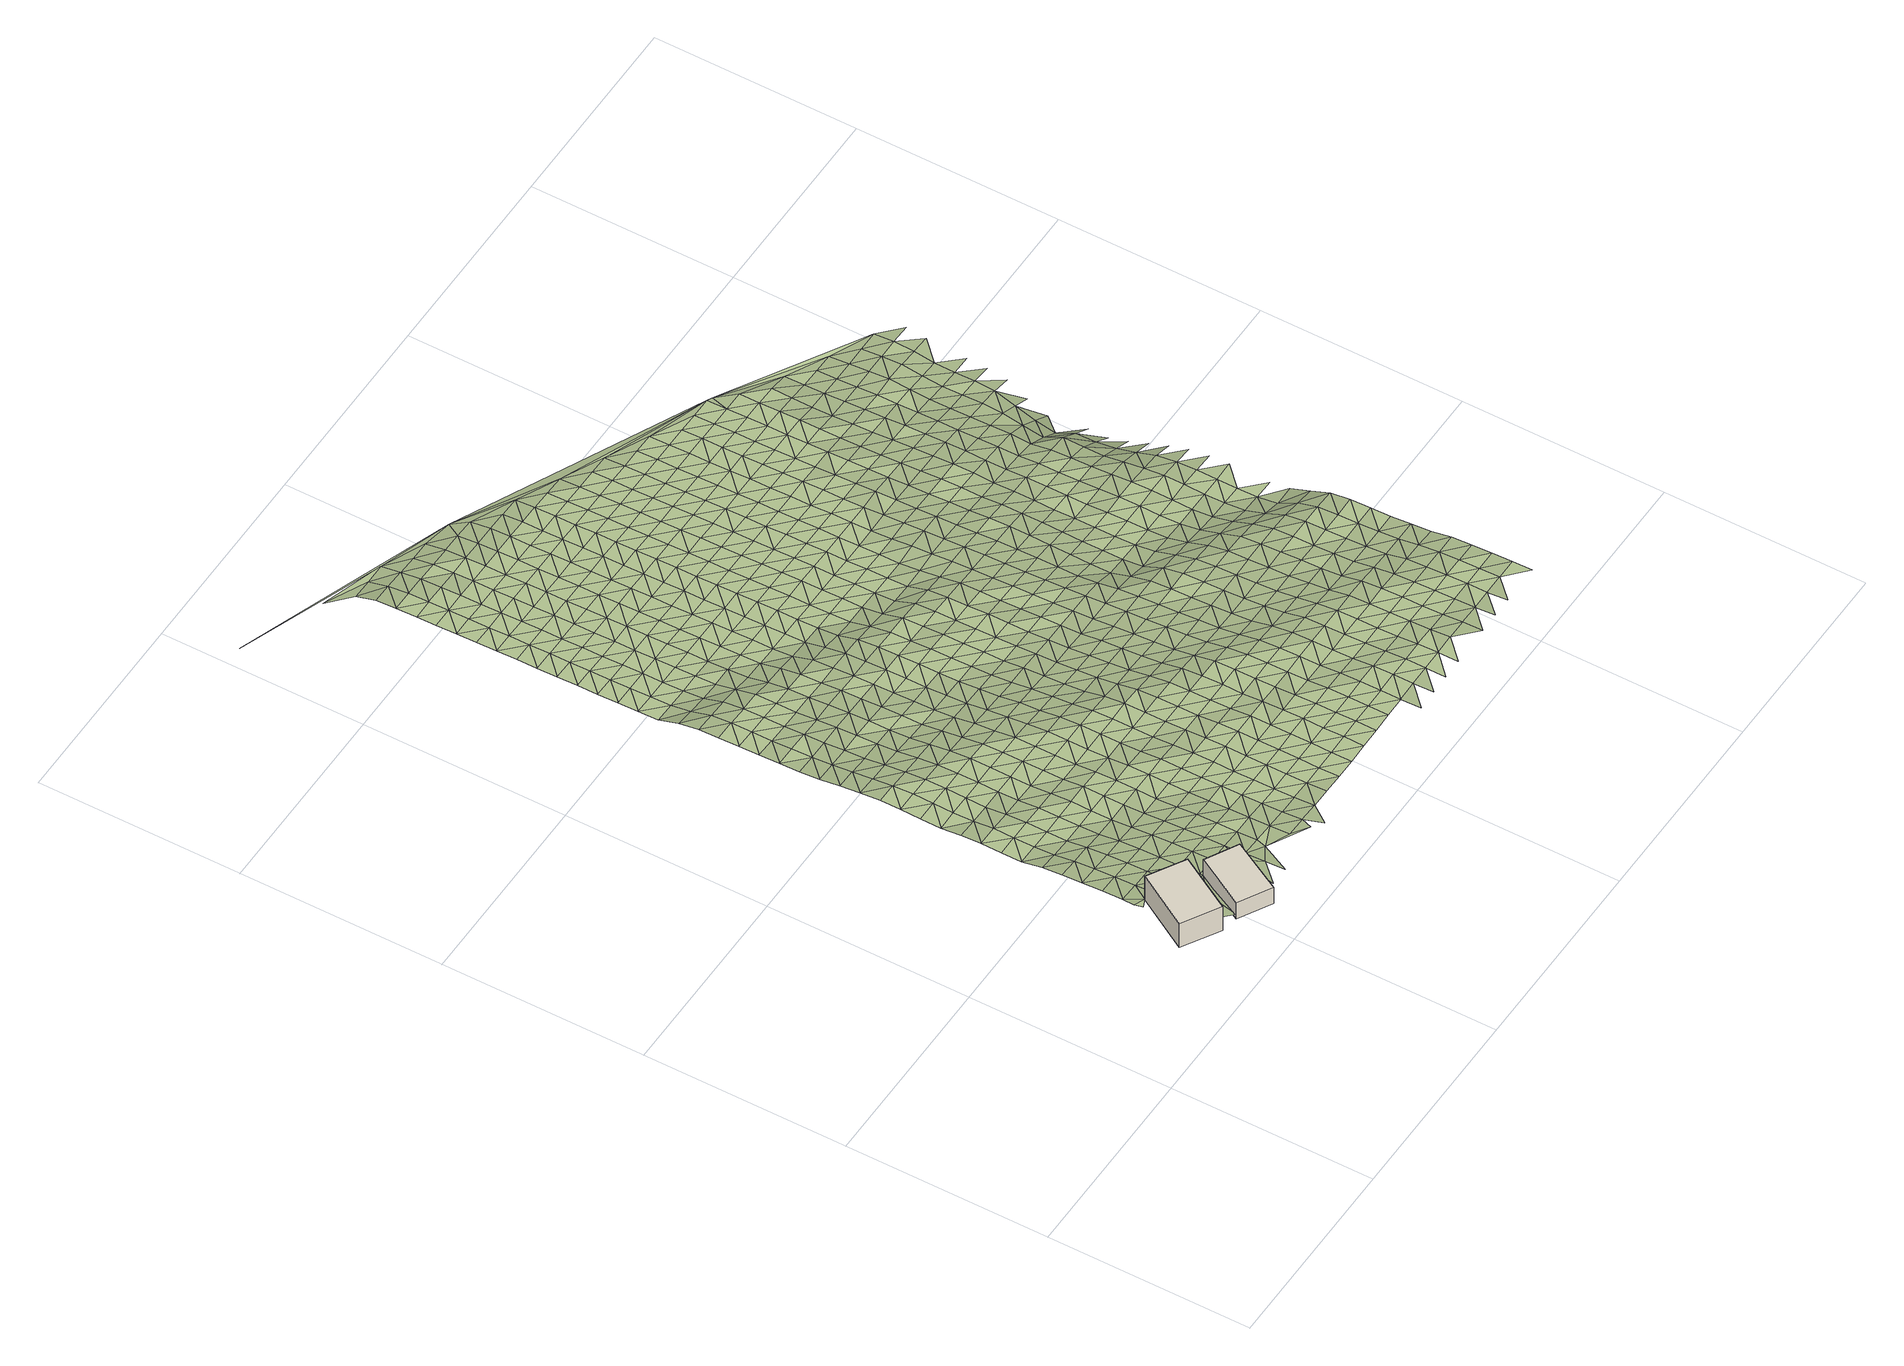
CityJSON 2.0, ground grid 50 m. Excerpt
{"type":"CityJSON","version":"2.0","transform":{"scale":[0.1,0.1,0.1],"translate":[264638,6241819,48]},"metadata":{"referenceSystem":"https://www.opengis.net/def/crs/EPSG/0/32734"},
"CityObjects":{
"building1":{"type":"Building","attributes":{"address":"38 Selbourne Road University Estate Cape Town","building":"house","building:levels":"2","footprint":{"type":"Polygon"},"plus_code":"CJX8X6X3+XGW","ground_height":69.3,"building_height":6.9,"roof_height":76.2},"geometry":[{"type":"Solid","lod":"1","boundaries":[[[[0,1,2,3]],[[1,4,5,2]],[[4,6,7,5]],[[6,0,3,7]],[[3,2,5,7]],[[6,4,1,0]]]]}]},
"building2":{"type":"Building","attributes":{"address":"40 Selbourne Road University Estate Cape Town","building":"house","building:levels":"1","footprint":{"type":"Polygon"},"plus_code":"CJXXX6X4+XXV","ground_height":68.8,"building_height":4.1,"roof_height":72.9},"geometry":[{"type":"Solid","lod":"1","boundaries":[[[[8,9,10,11]],[[9,12,13,10]],[[12,14,15,13]],[[14,8,11,15]],[[11,10,13,15]],[[14,12,9,8]]]]}]},
"terrain1":{"type":"TINRelief","geometry":[{"type":"CompositeSurface","lod":"1","boundaries":[[[0,16,17]],[[18,16,0]],[[19,20,21]],[[20,22,23]],[[0,24,18]],[[25,18,26]],[[24,0,27]],[[25,26,28]],[[18,24,26]],[[27,0,21]],[[20,23,21]],[[29,28,30]],[[27,31,24]],[[28,26,32]],[[23,22,33]],[[30,34,29]],[[21,31,27]],[[30,28,32]],[[24,35,26]],[[31,35,24]],[[36,34,37]],[[23,33,21]],[[38,32,26]],[[37,34,30]],[[38,26,35]],[[31,21,39]],[[40,36,41]],[[37,42,36]],[[33,43,21]],[[30,32,44]],[[31,39,35]],[[45,32,38]],[[40,41,46]],[[21,43,39]],[[36,42,41]],[[44,37,30]],[[44,32,45]],[[38,35,47]],[[39,47,35]],[[48,42,37]],[[46,49,50]],[[46,41,51]],[[43,33,52]],[[38,53,45]],[[37,44,48]],[[54,50,49]],[[46,51,49]],[[47,53,38]],[[42,55,41]],[[39,43,56]],[[45,57,44]],[[42,48,55]],[[47,39,56]],[[14,52,33]],[[57,45,53]],[[43,52,56]],[[58,51,41]],[[59,54,60]],[[49,61,54]],[[14,62,63]],[[44,64,48]],[[58,41,55]],[[60,65,59]],[[54,61,60]],[[57,64,44]],[[53,47,66]],[[56,67,47]],[[49,51,68]],[[48,69,55]],[[70,51,58]],[[53,66,57]],[[69,48,64]],[[47,67,66]],[[71,52,14]],[[72,73,65]],[[52,71,56]],[[74,14,63]],[[51,70,68]],[[75,65,60]],[[76,61,49]],[[58,55,77]],[[72,78,73]],[[63,79,80]],[[74,71,14]],[[65,75,72]],[[77,55,69]],[[57,81,64]],[[82,67,56]],[[49,68,76]],[[57,66,83]],[[84,60,61]],[[58,85,70]],[[80,74,63]],[[56,71,82]],[[69,64,81]],[[85,58,77]],[[57,83,81]],[[86,87,78]],[[60,84,75]],[[67,88,66]],[[89,78,72]],[[61,76,84]],[[67,82,88]],[[68,70,90]],[[77,69,91]],[[71,74,92]],[[78,89,86]],[[93,70,85]],[[80,94,74]],[[95,96,87]],[[97,72,75]],[[98,83,66]],[[81,91,69]],[[68,90,76]],[[71,92,82]],[[84,97,75]],[[70,93,90]],[[98,66,88]],[[92,74,94]],[[99,85,77]],[[87,86,95]],[[100,96,101]],[[89,72,102]],[[77,91,99]],[[76,103,84]],[[81,83,104]],[[82,105,88]],[[97,102,72]],[[106,83,98]],[[107,100,101]],[[93,85,108]],[[95,101,96]],[[103,76,90]],[[92,105,82]],[[89,109,86]],[[94,80,110]],[[83,106,104]],[[108,85,99]],[[84,111,97]],[[112,91,81]],[[98,88,113]],[[102,109,89]],[[111,84,103]],[[105,113,88]],[[110,80,114]],[[115,116,107]],[[95,86,117]],[[90,93,118]],[[92,94,119]],[[101,120,107]],[[81,104,112]],[[108,121,93]],[[122,114,80]],[[123,102,97]],[[99,91,124]],[[98,125,106]],[[109,117,86]],[[90,118,103]],[[105,92,119]],[[107,120,115]],[[123,97,111]],[[93,121,118]],[[113,125,98]],[[119,94,110]],[[126,127,116]],[[124,108,99]],[[124,91,112]],[[128,101,95]],[[102,129,109]],[[117,130,95]],[[104,106,131]],[[113,105,132]],[[116,115,126]],[[129,102,123]],[[125,133,106]],[[134,127,135]],[[136,121,108]],[[111,103,137]],[[138,110,114]],[[128,95,130]],[[103,118,139]],[[119,132,105]],[[140,120,101]],[[104,131,112]],[[138,114,122]],[[108,124,136]],[[106,133,131]],[[135,141,134]],[[117,109,142]],[[111,137,123]],[[143,125,113]],[[135,127,126]],[[109,129,144]],[[103,139,137]],[[120,140,115]],[[101,128,140]],[[113,132,143]],[[117,142,130]],[[145,118,121]],[[112,146,124]],[[147,119,110]],[[109,144,142]],[[121,136,148]],[[149,110,138]],[[150,151,141]],[[133,125,152]],[[146,112,131]],[[126,115,153]],[[129,123,154]],[[145,139,118]],[[141,135,150]],[[121,148,145]],[[123,137,155]],[[152,125,143]],[[147,110,149]],[[124,156,136]],[[157,132,119]],[[140,153,115]],[[151,158,159]],[[128,130,160]],[[154,144,129]],[[130,142,161]],[[123,155,154]],[[156,124,146]],[[126,162,135]],[[139,163,137]],[[131,133,164]],[[138,165,166]],[[151,150,158]],[[152,167,133]],[[119,147,157]],[[128,160,140]],[[136,168,148]],[[143,132,169]],[[149,138,166]],[[153,162,126]],[[160,130,161]],[[163,139,145]],[[170,171,159]],[[131,164,146]],[[136,156,168]],[[133,167,164]],[[150,135,172]],[[173,142,144]],[[174,155,137]],[[169,152,143]],[[170,159,158]],[[175,144,154]],[[169,132,157]],[[140,176,153]],[[177,145,148]],[[149,178,147]],[[162,172,135]],[[174,137,163]],[[173,161,142]],[[176,140,160]],[[144,175,173]],[[177,148,168]],[[166,178,149]],[[171,179,180]],[[158,150,181]],[[182,167,152]],[[156,146,183]],[[184,171,170]],[[146,164,185]],[[186,162,153]],[[187,154,155]],[[188,163,145]],[[157,147,189]],[[172,181,150]],[[190,155,174]],[[152,169,182]],[[168,156,183]],[[171,184,179]],[[186,153,176]],[[177,188,145]],[[146,185,183]],[[178,189,147]],[[191,192,180]],[[193,170,158]],[[160,161,194]],[[154,187,175]],[[167,195,164]],[[196,161,173]],[[155,190,187]],[[172,162,197]],[[198,174,163]],[[169,157,199]],[[181,193,158]],[[167,182,195]],[[176,160,194]],[[191,180,179]],[[197,162,186]],[[194,161,196]],[[188,198,163]],[[189,199,157]],[[184,170,200]],[[201,202,192]],[[203,173,175]],[[204,185,164]],[[177,168,205]],[[178,166,206]],[[183,207,168]],[[190,174,208]],[[182,169,209]],[[193,200,170]],[[187,203,175]],[[204,164,195]],[[181,172,210]],[[205,188,177]],[[178,206,189]],[[192,191,201]],[[197,211,172]],[[198,208,174]],[[205,168,207]],[[199,209,169]],[[166,212,206]],[[213,214,202]],[[186,176,215]],[[196,173,216]],[[194,217,176]],[[218,179,184]],[[181,210,193]],[[219,183,185]],[[195,182,220]],[[200,221,184]],[[172,211,210]],[[173,203,216]],[[222,185,204]],[[215,197,186]],[[187,190,223]],[[198,188,224]],[[213,202,201]],[[215,176,217]],[[208,225,190]],[[209,220,182]],[[179,218,191]],[[226,227,214]],[[199,189,228]],[[184,221,218]],[[185,222,219]],[[224,188,205]],[[189,206,229]],[[230,200,193]],[[231,194,196]],[[187,223,203]],[[232,207,183]],[[233,204,195]],[[216,234,196]],[[190,225,223]],[[235,211,197]],[[199,228,209]],[[214,213,226]],[[230,193,210]],[[220,233,195]],[[189,229,228]],[[191,236,201]],[[237,238,227]],[[208,198,239]],[[212,240,206]],[[197,215,235]],[[231,196,234]],[[183,219,232]],[[224,241,198]],[[221,200,242]],[[243,217,194]],[[203,244,216]],[[205,207,245]],[[222,204,246]],[[236,191,218]],[[238,237,247]],[[211,248,210]],[[208,239,225]],[[227,226,237]],[[242,200,230]],[[244,203,223]],[[198,241,239]],[[233,246,204]],[[201,249,213]],[[215,217,243]],[[245,224,205]],[[250,220,209]],[[229,206,251]],[[248,211,235]],[[194,231,243]],[[245,207,232]],[[209,228,252]],[[253,234,216]],[[219,222,254]],[[249,201,236]],[[251,206,240]],[[221,255,218]],[[220,250,233]],[[242,256,221]],[[253,216,244]],[[246,254,222]],[[209,252,250]],[[213,257,226]],[[258,259,247]],[[230,210,260]],[[235,215,261]],[[223,225,262]],[[263,241,224]],[[229,264,228]],[[237,265,247]],[[248,266,210]],[[225,239,267]],[[232,219,268]],[[257,213,249]],[[221,256,255]],[[215,243,261]],[[224,245,263]],[[229,251,264]],[[259,258,269]],[[236,218,270]],[[260,242,230]],[[231,234,271]],[[244,223,262]],[[247,265,258]],[[260,210,266]],[[234,253,272]],[[225,267,262]],[[254,268,219]],[[226,273,237]],[[241,274,239]],[[246,233,275]],[[276,252,228]],[[233,250,277]],[[249,236,270]],[[278,248,235]],[[231,271,243]],[[232,279,245]],[[240,280,251]],[[273,226,257]],[[218,255,270]],[[261,281,235]],[[271,234,272]],[[241,263,274]],[[276,228,264]],[[282,256,242]],[[254,246,275]],[[268,279,232]],[[233,277,275]],[[265,237,283]],[[284,269,285]],[[253,244,286]],[[287,267,239]],[[269,258,288]],[[242,260,282]],[[278,235,281]],[[262,289,244]],[[257,249,290]],[[291,266,248]],[[243,292,261]],[[263,245,293]],[[250,252,294]],[[251,295,264]],[[237,273,283]],[[287,239,274]],[[296,252,276]],[[284,285,297]],[[298,255,256]],[[272,253,286]],[[268,254,299]],[[269,288,285]],[[270,290,249]],[[292,243,271]],[[286,244,289]],[[279,293,245]],[[280,295,251]],[[260,266,291]],[[294,277,250]],[[298,256,282]],[[248,278,291]],[[275,299,254]],[[252,296,294]],[[258,265,300]],[[301,273,257]],[[302,281,261]],[[303,262,267]],[[274,263,304]],[[305,276,264]],[[265,283,306]],[[307,267,287]],[[297,308,309]],[[257,290,301]],[[302,261,292]],[[293,304,263]],[[295,305,264]],[[300,288,258]],[[310,270,255]],[[282,260,311]],[[271,272,312]],[[268,313,279]],[[308,297,285]],[[265,306,300]],[[255,298,314]],[[286,315,272]],[[267,307,303]],[[299,316,268]],[[317,289,262]],[[318,287,274]],[[319,275,277]],[[296,276,320]],[[260,291,311]],[[277,294,321]],[[283,273,322]],[[278,281,323]],[[292,271,312]],[[293,279,313]],[[324,295,280]],[[273,301,325]],[[255,314,310]],[[281,302,326]],[[312,272,315]],[[304,318,274]],[[268,316,313]],[[305,320,276]],[[327,309,328]],[[288,329,285]],[[330,290,270]],[[275,319,299]],[[308,331,309]],[[262,303,317]],[[277,321,319]],[[306,283,322]],[[298,282,332]],[[278,323,291]],[[333,286,289]],[[307,287,334]],[[288,300,329]],[[273,325,322]],[[311,335,282]],[[323,281,326]],[[336,337,338]],[[328,336,327]],[[304,293,339]],[[294,296,340]],[[305,295,341]],[[328,309,331]],[[270,310,330]],[[318,334,287]],[[320,342,296]],[[332,314,298]],[[301,290,343]],[[302,292,344]],[[345,316,299]],[[332,282,335]],[[333,289,317]],[[312,346,292]],[[313,339,293]],[[341,295,324]],[[347,308,285]],[[291,348,311]],[[349,315,286]],[[303,307,350]],[[321,294,340]],[[329,351,285]],[[299,319,345]],[[296,342,340]],[[352,300,306]],[[325,301,343]],[[326,302,344]],[[353,318,304]],[[322,354,306]],[[330,343,290]],[[348,291,323]],[[344,292,346]],[[334,350,307]],[[314,355,310]],[[320,305,356]],[[337,336,328]],[[347,285,351]],[[286,333,349]],[[304,339,353]],[[341,357,305]],[[358,331,308]],[[359,335,311]],[[360,312,315]],[[317,303,361]],[[313,316,362]],[[321,363,319]],[[306,354,352]],[[314,332,355]],[[345,364,316]],[[365,329,300]],[[334,318,366]],[[320,356,342]],[[338,337,367]],[[359,311,348]],[[350,361,303]],[[363,321,340]],[[305,357,356]],[[330,310,368]],[[369,322,325]],[[323,326,370]],[[371,341,324]],[[308,347,358]],[[343,372,325]],[[360,315,349]],[[344,373,326]],[[366,318,353]],[[316,364,362]],[[374,328,331]],[[375,346,312]],[[333,317,376]],[[377,339,313]],[[378,345,319]],[[367,379,380]],[[300,352,365]],[[310,355,368]],[[381,351,329]],[[332,335,382]],[[348,323,370]],[[325,372,369]],[[335,359,383]],[[370,326,373]],[[361,376,317]],[[378,319,363]],[[328,374,337]],[[384,354,322]],[[334,385,350]],[[340,342,386]],[[387,357,341]],[[374,331,358]],[[312,360,375]],[[366,388,334]],[[313,362,377]],[[342,356,389]],[[390,343,330]],[[355,332,382]],[[391,344,346]],[[349,333,392]],[[353,339,393]],[[345,394,364]],[[329,365,381]],[[368,395,330]],[[382,335,383]],[[341,371,387]],[[347,351,396]],[[361,350,385]],[[363,340,386]],[[322,369,384]],[[376,392,333]],[[334,388,385]],[[345,378,394]],[[342,389,386]],[[352,354,397]],[[359,348,398]],[[393,366,353]],[[357,399,356]],[[390,330,395]],[[391,346,375]],[[370,400,348]],[[393,339,377]],[[347,396,358]],[[401,372,343]],[[355,402,368]],[[403,373,344]],[[360,349,404]],[[405,362,364]],[[374,367,337]],[[381,396,351]],[[357,387,399]],[[365,352,397]],[[383,359,398]],[[376,361,406]],[[378,363,407]],[[354,384,397]],[[402,355,382]],[[398,348,400]],[[392,404,349]],[[405,364,394]],[[372,401,369]],[[408,388,366]],[[409,389,356]],[[343,390,401]],[[344,391,403]],[[385,406,361]],[[386,407,363]],[[358,410,374]],[[411,395,368]],[[412,370,373]],[[375,360,413]],[[362,414,377]],[[387,371,415]],[[366,393,408]],[[409,356,399]],[[381,365,416]],[[392,376,417]],[[378,418,394]],[[410,358,396]],[[411,368,402]],[[404,413,360]],[[414,362,405]],[[384,369,419]],[[382,383,420]],[[365,397,416]],[[398,421,383]],[[412,373,403]],[[376,406,417]],[[378,407,418]],[[422,367,374]],[[423,400,370]],[[391,375,424]],[[385,388,425]],[[377,426,393]],[[427,386,389]],[[399,387,428]],[[369,401,419]],[[388,408,429]],[[430,389,409]],[[390,395,431]],[[402,382,420]],[[404,392,432]],[[422,374,410]],[[395,411,433]],[[420,383,421]],[[413,424,375]],[[426,377,414]],[[415,428,387]],[[434,396,381]],[[385,425,406]],[[405,394,435]],[[416,436,381]],[[370,412,423]],[[417,432,392]],[[388,429,425]],[[418,437,394]],[[389,430,427]],[[397,384,438]],[[390,431,401]],[[439,398,400]],[[403,391,440]],[[393,441,408]],[[442,407,386]],[[443,409,399]],[[419,444,384]],[[431,395,433]],[[396,434,410]],[[413,404,445]],[[414,405,435]],[[434,381,436]],[[424,440,391]],[[435,394,437]],[[441,393,426]],[[428,443,399]],[[438,416,397]],[[411,402,446]],[[447,417,406]],[[384,444,438]],[[420,448,402]],[[439,400,423]],[[432,445,404]],[[386,427,442]],[[401,449,419]],[[450,421,398]],[[412,403,451]],[[408,452,429]],[[453,418,407]],[[430,409,454]],[[406,425,447]],[[367,422,455]],[[422,410,456]],[[433,411,446]],[[426,414,457]],[[428,415,458]],[[449,401,431]],[[446,402,448]],[[440,451,403]],[[408,441,452]],[[443,454,409]],[[424,413,459]],[[460,432,417]],[[456,410,434]],[[398,439,450]],[[445,461,413]],[[435,457,414]],[[453,407,442]],[[436,416,462]],[[463,444,419]],[[464,420,421]],[[423,412,465]],[[466,437,418]],[[416,438,467]],[[447,460,417]],[[424,459,440]],[[429,468,425]],[[427,430,469]],[[443,428,470]],[[463,419,449]],[[451,465,412]],[[413,461,459]],[[429,452,471]],[[454,472,430]],[[431,433,473]],[[445,432,474]],[[441,426,475]],[[422,456,455]],[[416,467,462]],[[464,421,450]],[[446,476,433]],[[457,477,426]],[[418,453,466]],[[458,470,428]],[[434,436,478]],[[479,448,420]],[[439,423,480]],[[468,447,425]],[[481,435,437]],[[427,469,442]],[[460,474,432]],[[429,471,468]],[[430,472,469]],[[438,444,482]],[[449,431,473]],[[452,441,475]],[[483,454,443]],[[444,463,484]],[[473,433,476]],[[465,480,423]],[[426,477,475]],[[451,440,485]],[[486,461,445]],[[435,481,457]],[[478,436,462]],[[420,464,479]],[[440,459,487]],[[481,437,466]],[[443,470,483]],[[455,379,367]],[[456,434,488]],[[467,438,482]],[[489,446,448]],[[450,439,490]],[[460,447,491]],[[442,492,453]],[[493,458,494]],[[444,484,482]],[[474,486,445]],[[465,451,485]],[[495,471,452]],[[472,454,496]],[[480,490,439]],[[440,487,485]],[[491,447,468]],[[492,442,469]],[[488,455,456]],[[463,449,497]],[[461,498,459]],[[499,477,457]],[[488,434,478]],[[489,448,479]],[[473,500,449]],[[495,452,475]],[[496,454,483]],[[501,476,446]],[[464,450,502]],[[453,503,466]],[[504,470,458]],[[461,486,498]],[[457,481,499]],[[462,467,505]],[[484,463,497]],[[480,465,506]],[[474,460,507]],[[482,508,467]],[[497,449,500]],[[490,502,450]],[[491,509,460]],[[503,453,492]],[[510,487,459]],[[471,511,468]],[[477,512,475]],[[469,472,513]],[[446,489,501]],[[485,506,465]],[[514,471,495]],[[496,515,472]],[[458,493,504]],[[516,473,476]],[[479,464,517]],[[474,507,486]],[[466,518,481]],[[483,470,519]],[[467,508,505]],[[510,459,498]],[[460,509,507]],[[499,512,477]],[[520,478,462]],[[511,491,468]],[[492,469,513]],[[502,517,464]],[[471,514,511]],[[518,466,503]],[[472,515,513]],[[379,455,488]],[[521,482,484]],[[490,480,522]],[[523,495,475]],[[519,496,483]],[[516,476,501]],[[497,524,484]],[[506,525,480]],[[519,470,504]],[[526,500,473]],[[489,479,527]],[[528,485,487]],[[481,529,499]],[[520,462,505]],[[530,487,510]],[[512,523,475]],[[531,488,478]],[[482,521,508]],[[502,490,522]],[[498,486,532]],[[533,509,491]],[[503,492,534]],[[493,535,536]],[[484,524,521]],[[517,527,479]],[[480,525,522]],[[486,507,537]],[[481,518,529]],[[485,528,506]],[[514,495,538]],[[539,515,496]],[[473,516,526]],[[487,530,528]],[[491,511,533]],[[513,534,492]],[[540,497,500]],[[501,489,541]],[[510,498,532]],[[493,536,504]],[[531,478,520]],[[532,486,537]],[[523,538,495]],[[496,519,539]],[[542,505,508]],[[517,502,543]],[[509,544,507]],[[518,503,545]],[[512,499,546]],[[488,531,379]],[[527,541,489]],[[499,529,547]],[[548,525,506]],[[540,500,526]],[[521,542,508]],[[522,543,502]],[[509,533,544]],[[503,534,545]],[[549,524,497]],[[516,501,550]],[[510,551,530]],[[514,552,511]],[[512,546,523]],[[553,513,515]],[[504,554,519]],[[506,528,548]],[[538,555,514]],[[499,547,546]],[[515,539,556]],[[527,517,557]],[[558,537,507]],[[529,518,559]],[[541,550,501]],[[551,510,532]],[[554,504,536]],[[520,505,560]],[[511,552,533]],[[513,553,534]],[[497,540,549]],[[542,561,505]],[[517,543,557]],[[558,507,544]],[[514,555,552]],[[559,518,545]],[[515,556,553]],[[521,524,562]],[[526,516,563]],[[564,522,525]],[[530,565,528]],[[519,566,539]],[[548,567,525]],[[531,520,560]],[[541,527,568]],[[547,529,569]],[[538,523,570]],[[560,505,561]],[[550,563,516]],[[565,530,551]],[[523,546,571]],[[566,519,554]],[[522,564,543]],[[532,537,572]],[[533,573,544]],[[574,545,534]],[[536,575,576]],[[524,549,562]],[[557,568,527]],[[525,567,564]],[[577,537,558]],[[569,529,559]],[[578,542,521]],[[540,526,579]],[[580,548,528]],[[538,570,555]],[[556,539,581]],[[552,573,533]],[[523,571,570]],[[553,574,534]],[[550,541,582]],[[551,532,572]],[[547,583,546]],[[554,536,576]],[[531,584,379]],[[563,579,526]],[[572,537,577]],[[580,528,565]],[[581,539,566]],[[585,557,543]],[[558,544,586]],[[587,559,545]],[[578,521,562]],[[568,582,541]],[[583,547,569]],[[588,561,542]],[[549,540,589]],[[548,590,567]],[[543,564,585]],[[573,586,544]],[[574,587,545]],[[565,551,591]],[[571,546,592]],[[555,593,552]],[[553,556,594]],[[566,554,595]],[[579,589,540]],[[548,580,590]],[[555,570,596]],[[556,581,597]],[[531,560,584]],[[550,598,563]],[[599,568,557]],[[558,600,577]],[[569,559,601]],[[542,578,588]],[[582,602,550]],[[591,551,572]],[[592,546,583]],[[576,595,554]],[[584,560,561]],[[562,549,603]],[[573,552,593]],[[594,574,553]],[[585,599,557]],[[586,600,558]],[[555,596,593]],[[587,601,559]],[[556,597,594]],[[579,563,598]],[[564,567,604]],[[580,565,605]],[[571,606,570]],[[581,566,607]],[[589,603,549]],[[550,602,598]],[[567,590,608]],[[582,568,609]],[[577,610,572]],[[584,561,588]],[[605,565,591]],[[606,571,592]],[[566,595,607]],[[578,562,611]],[[604,585,564]],[[586,573,612]],[[613,583,569]],[[587,574,614]],[[615,576,616]],[[599,609,568]],[[567,608,604]],[[600,610,577]],[[601,617,569]],[[589,579,618]],[[580,619,590]],[[620,596,570]],[[597,581,621]],[[603,611,562]],[[593,612,573]],[[614,574,594]],[[622,602,582]],[[591,572,623]],[[583,613,592]],[[618,579,598]],[[580,605,619]],[[620,570,606]],[[613,569,617]],[[607,621,581]],[[588,578,624]],[[599,585,625]],[[600,586,626]],[[627,595,576]],[[609,622,582]],[[610,623,572]],[[584,628,379]],[[603,589,629]],[[630,608,590]],[[601,587,631]],[[611,624,578]],[[625,585,604]],[[586,612,626]],[[614,632,587]],[[602,633,598]],[[591,634,605]],[[593,596,635]],[[606,592,636]],[[594,597,637]],[[629,589,618]],[[630,590,619]],[[638,596,620]],[[621,639,597]],[[576,615,627]],[[584,588,640]],[[610,600,641]],[[601,631,617]],[[642,607,595]],[[602,622,633]],[[623,634,591]],[[613,636,592]],[[587,632,631]],[[611,603,643]],[[609,599,644]],[[593,635,612]],[[637,614,594]],[[624,640,588]],[[625,645,599]],[[626,641,600]],[[596,638,635]],[[597,639,637]],[[618,598,646]],[[604,608,647]],[[605,648,619]],[[649,620,606]],[[607,642,621]],[[603,629,643]],[[650,608,630]],[[642,595,627]],[[609,644,622]],[[623,610,651]],[[633,646,598]],[[599,645,644]],[[634,648,605]],[[636,649,606]],[[624,611,652]],[[647,625,604]],[[653,626,612]],[[654,632,614]],[[613,617,655]],[[608,650,647]],[[641,651,610]],[[617,631,656]],[[618,657,629]],[[630,619,658]],[[638,620,659]],[[660,639,621]],[[643,652,611]],[[612,635,653]],[[614,637,654]],[[655,636,613]],[[615,661,627]],[[646,657,618]],[[648,658,619]],[[649,659,620]],[[655,617,656]],[[660,621,642]],[[640,628,584]],[[640,624,662]],[[663,645,625]],[[633,622,664]],[[665,641,626]],[[634,623,666]],[[632,667,631]],[[622,644,668]],[[651,669,623]],[[661,615,670]],[[629,671,643]],[[630,672,650]],[[639,673,637]],[[652,662,624]],[[625,647,663]],[[653,665,626]],[[632,654,667]],[[646,633,664]],[[634,666,648]],[[638,674,635]],[[649,636,675]],[[627,676,642]],[[657,671,629]],[[664,622,668]],[[658,672,630]],[[623,669,666]],[[659,677,638]],[[660,673,639]],[[645,678,644]],[[651,641,679]],[[680,656,631]],[[675,636,655]],[[627,661,676]],[[652,643,681]],[[674,653,635]],[[654,637,682]],[[662,628,640]],[[645,663,678]],[[665,679,641]],[[638,677,674]],[[680,631,667]],[[657,646,683]],[[647,650,684]],[[685,660,642]],[[671,681,643]],[[672,686,650]],[[673,682,637]],[[687,668,644]],[[688,669,651]],[[658,648,689]],[[659,649,690]],[[683,646,664]],[[648,666,691]],[[675,692,649]],[[685,642,676]],[[652,693,662]],[[647,684,663]],[[665,653,694]],[[655,656,695]],[[667,654,696]],[[670,697,661]],[[687,644,678]],[[650,686,684]],[[679,688,651]],[[698,656,680]],[[671,657,699]],[[672,658,689]],[[659,690,677]],[[660,700,673]],[[681,693,652]],[[648,691,689]],[[694,653,674]],[[649,692,690]],[[682,696,654]],[[664,668,701]],[[669,702,666]],[[695,675,655]],[[676,661,697]],[[699,657,683]],[[695,656,698]],[[660,685,700]],[[628,662,703]],[[663,704,678]],[[705,680,667]],[[701,668,687]],[[669,688,702]],[[681,671,706]],[[686,672,707]],[[679,665,708]],[[693,703,662]],[[704,663,684]],[[694,709,665]],[[696,705,667]],[[710,683,664]],[[711,691,666]],[[712,692,675]],[[677,713,674]],[[682,673,714]],[[685,676,715]],[[671,699,706]],[[689,707,672]],[[677,690,716]],[[673,700,717]],[[687,678,718]],[[679,708,688]],[[698,680,719]],[[701,710,664]],[[711,666,702]],[[665,709,708]],[[675,695,712]],[[697,715,676]],[[693,681,720]],[[713,694,674]],[[682,714,696]],[[718,678,704]],[[677,716,713]],[[705,719,680]],[[673,717,714]],[[699,683,721]],[[684,686,722]],[[692,723,690]],[[685,724,700]],[[706,720,681]],[[707,725,686]],[[687,726,701]],[[727,689,691]],[[695,698,728]],[[710,721,683]],[[729,691,711]],[[692,712,723]],[[685,715,724]],[[628,730,379]],[[703,731,628]],[[703,693,732]],[[704,684,722]],[[702,688,733]],[[734,709,694]],[[697,735,736]],[[726,687,718]],[[686,725,722]],[[688,708,737]],[[719,728,698]],[[706,699,738]],[[689,727,707]],[[739,716,690]],[[705,696,740]],[[741,717,700]],[[720,732,693]],[[691,729,727]],[[694,713,734]],[[696,714,742]],[[701,743,710]],[[711,702,733]],[[712,695,744]],[[721,738,699]],[[733,688,737]],[[739,690,723]],[[741,700,724]],[[718,704,745]],[[709,746,708]],[[719,705,740]],[[747,715,697]],[[701,726,743]],[[728,744,695]],[[696,742,740]],[[748,720,706]],[[749,725,707]],[[732,731,703]],[[722,745,704]],[[709,734,746]],[[711,750,729]],[[751,713,716]],[[723,712,752]],[[717,753,714]],[[724,715,747]],[[738,748,706]],[[707,727,749]],[[754,716,739]],[[755,717,741]],[[697,736,747]],[[710,756,721]],[[757,737,708]],[[728,719,758]],[[710,743,759]],[[750,711,733]],[[744,752,712]],[[732,720,760]],[[726,718,761]],[[713,751,734]],[[753,742,714]],[[745,762,718]],[[757,708,746]],[[716,754,751]],[[740,758,719]],[[717,755,753]],[[738,721,756]],[[763,722,725]],[[729,764,727]],[[765,739,723]],[[766,741,724]],[[748,760,720]],[[710,759,756]],[[749,767,725]],[[743,726,761]],[[718,762,761]],[[764,729,750]],[[752,765,723]],[[766,724,747]],[[768,731,732]],[[722,763,745]],[[733,737,769]],[[734,770,746]],[[744,728,771]],[[736,772,773]],[[725,767,763]],[[774,737,757]],[[758,775,728]],[[748,738,776]],[[777,749,727]],[[754,739,778]],[[779,740,742]],[[755,741,780]],[[760,768,732]],[[770,734,751]],[[742,753,781]],[[782,759,743]],[[750,733,769]],[[744,771,752]],[[736,773,747]],[[756,776,738]],[[777,727,764]],[[769,737,774]],[[765,778,739]],[[728,775,771]],[[766,780,741]],[[783,762,745]],[[757,746,784]],[[740,779,758]],[[782,743,761]],[[742,781,779]],[[785,760,748]],[[749,786,767]],[[754,787,751]],[[745,763,783]],[[784,746,770]],[[764,750,788]],[[755,789,753]],[[747,790,766]],[[748,776,785]],[[749,777,786]],[[754,778,787]],[[780,791,755]],[[762,792,761]],[[756,759,793]],[[757,794,774]],[[795,775,758]],[[765,752,796]],[[797,759,782]],[[788,750,769]],[[752,771,798]],[[790,747,773]],[[768,799,731]],[[768,760,800]],[[770,751,801]],[[781,753,789]],[[783,792,762]],[[794,757,784]],[[758,779,795]],[[755,791,789]],[[628,731,730]],[[763,767,802]],[[777,764,803]],[[765,796,778]],[[800,760,785]],[[759,797,793]],[[767,786,804]],[[801,751,787]],[[752,798,796]],[[805,782,761]],[[806,776,756]],[[774,807,769]],[[775,808,771]],[[780,766,809]],[[803,764,788]],[[766,790,810]],[[802,783,763]],[[811,784,770]],[[781,812,779]],[[792,805,761]],[[767,804,802]],[[807,774,794]],[[775,795,808]],[[813,379,730]],[[777,814,786]],[[780,809,791]],[[800,799,768]],[[756,793,806]],[[770,801,811]],[[812,781,789]],[[766,810,809]],[[797,782,815]],[[785,776,816]],[[788,769,817]],[[798,771,818]],[[787,778,819]],[[790,773,820]],[[777,803,814]],[[778,796,821]],[[792,783,822]],[[794,784,823]],[[795,779,824]],[[805,815,782]],[[817,769,807]],[[818,771,808]],[[820,773,825]],[[816,800,785]],[[826,804,786]],[[819,801,787]],[[816,776,806]],[[822,783,802]],[[823,784,811]],[[819,778,821]],[[824,779,812]],[[827,793,797]],[[788,828,803]],[[798,829,796]],[[789,791,830]],[[810,790,831]],[[826,786,814]],[[791,809,832]],[[797,815,827]],[[828,788,817]],[[829,798,818]],[[831,790,820]],[[833,799,800]],[[805,792,834]],[[807,794,835]],[[836,808,795]],[[789,830,812]],[[822,837,792]],[[823,838,794]],[[795,824,839]],[[791,832,830]],[[793,840,806]],[[802,804,841]],[[803,842,814]],[[811,801,843]],[[844,821,796]],[[810,845,809]],[[800,816,833]],[[846,804,826]],[[801,819,847]],[[799,730,731]],[[805,834,815]],[[807,835,817]],[[808,836,818]],[[827,840,793]],[[792,837,834]],[[842,803,828]],[[794,838,835]],[[844,796,829]],[[836,795,839]],[[810,831,845]],[[841,822,802]],[[843,823,811]],[[804,846,841]],[[843,801,847]],[[806,848,816]],[[826,814,849]],[[824,812,850]],[[851,832,809]],[[812,830,852]],[[819,821,853]],[[829,818,854]],[[840,848,806]],[[849,814,842]],[[855,821,844]],[[851,809,845]],[[827,815,856]],[[857,837,822]],[[828,817,858]],[[859,838,823]],[[839,824,850]],[[815,834,860]],[[817,835,861]],[[836,854,818]],[[812,852,850]],[[799,833,862]],[[816,863,833]],[[826,864,846]],[[847,819,853]],[[822,841,857]],[[823,843,859]],[[853,821,855]],[[840,827,856]],[[828,858,842]],[[865,844,829]],[[832,866,830]],[[848,863,816]],[[856,815,860]],[[826,849,864]],[[817,861,858]],[[867,832,851]],[[837,868,834]],[[838,869,835]],[[854,865,829]],[[846,870,841]],[[847,871,843]],[[866,852,830]],[[836,839,872]],[[837,857,868]],[[869,838,859]],[[850,873,839]],[[832,867,866]],[[848,840,874]],[[855,844,875]],[[863,862,833]],[[870,846,864]],[[853,871,847]],[[876,860,834]],[[849,842,877]],[[861,835,878]],[[872,854,836]],[[856,874,840]],[[842,858,879]],[[865,875,844]],[[872,839,873]],[[841,880,857]],[[843,881,859]],[[862,730,799]],[[876,834,868]],[[878,835,869]],[[882,863,848]],[[849,877,864]],[[883,850,852]],[[880,841,870]],[[842,879,877]],[[871,881,843]],[[884,852,866]],[[861,885,858]],[[886,853,855]],[[865,854,887]],[[848,874,882]],[[875,888,855]],[[857,889,868]],[[890,856,860]],[[891,860,876]],[[861,878,885]],[[852,884,883]],[[887,854,872]],[[862,863,892]],[[893,869,859]],[[853,886,871]],[[894,873,850]],[[889,857,880]],[[881,895,859]],[[886,855,888]],[[870,864,896]],[[897,879,858]],[[892,863,882]],[[890,860,891]],[[864,877,898]],[[876,868,899]],[[900,874,856]],[[869,893,878]],[[875,865,901]],[[897,858,885]],[[893,859,895]],[[850,883,894]],[[887,902,865]],[[880,870,896]],[[872,873,903]],[[899,868,889]],[[864,898,896]],[[881,871,904]],[[875,901,888]],[[892,730,862]],[[856,890,900]],[[871,886,905]],[[865,902,901]],[[876,906,891]],[[882,874,907]],[[878,908,885]],[[879,909,877]],[[903,887,872]],[[910,879,897]],[[903,873,894]],[[889,880,911]],[[881,904,895]],[[876,899,906]],[[893,908,878]],[[871,905,904]],[[907,892,882]],[[909,898,877]],[[907,874,900]],[[896,911,880]],[[879,910,909]],[[891,912,890]],[[913,897,885]],[[914,902,887]],[[886,888,915]],[[888,901,916]],[[813,730,892]],[[912,891,906]],[[908,913,885]],[[887,903,914]],[[889,917,899]],[[893,895,918]],[[915,905,886]],[[911,919,889]],[[895,904,920]],[[915,888,916]],[[813,892,921]],[[890,922,900]],[[910,897,923]],[[924,896,898]],[[902,925,901]],[[892,907,921]],[[898,909,926]],[[906,899,917]],[[918,908,893]],[[922,890,912]],[[889,919,917]],[[913,923,897]],[[918,895,920]],[[902,914,925]],[[896,924,911]],[[898,926,924]],[[900,927,907]],[[928,904,905]],[[929,916,901]],[[930,905,915]],[[912,906,931]],[[910,932,909]],[[913,908,933]],[[900,922,927]],[[923,934,910]],[[935,919,911]],[[928,920,904]],[[917,931,906]],[[933,908,918]],[[905,930,928]],[[907,936,921]],[[926,909,932]],[[911,924,935]],[[910,934,932]],[[937,915,916]],[[927,936,907]],[[922,912,938]],[[923,913,939]],[[931,940,912]],[[933,941,913]],[[921,942,813]],[[917,919,943]],[[926,944,924]],[[918,920,945]],[[915,937,930]],[[935,946,919]],[[947,920,928]],[[927,922,938]],[[923,939,934]],[[912,940,938]],[[944,926,932]],[[913,941,939]],[[917,943,931]],[[945,933,918]],[[919,946,943]],[[945,920,947]],[[948,935,924]],[[949,928,930]],[[936,942,921]],[[950,936,927]],[[948,924,944]],[[951,940,931]],[[934,952,932]],[[953,941,933]],[[950,927,938]],[[934,939,954]],[[935,955,946]],[[947,928,956]],[[931,943,951]],[[933,945,953]],[[944,932,952]],[[935,948,955]],[[934,954,952]],[[940,957,938]],[[941,958,939]],[[942,936,950]],[[947,959,945]],[[951,957,940]],[[941,953,958]],[[943,946,960]],[[948,944,961]],[[946,955,962]],[[963,950,938]],[[964,954,939]],[[965,813,942]],[[952,961,944]],[[960,951,943]],[[953,945,966]],[[946,962,960]],[[957,963,938]],[[964,939,958]],[[948,967,955]],[[942,950,968]],[[948,961,967]],[[957,951,969]],[[952,954,970]],[[958,953,971]],[[963,968,950]],[[972,954,964]],[[962,955,973]],[[969,951,960]],[[973,955,967]],[[954,972,970]],[[974,963,957]],[[975,961,952]],[[976,964,958]],[[960,962,977]],[[957,969,974]],[[962,973,977]],[[952,970,975]],[[968,965,942]],[[968,963,978]],[[979,967,961]],[[972,964,980]],[[981,969,960]],[[978,963,974]],[[965,982,813]],[[967,979,973]],[[981,960,977]],[[979,961,975]],[[983,970,972]],[[978,965,968]],[[974,969,984]],[[973,985,977]],[[986,969,981]],[[970,983,975]],[[985,973,979]],[[984,978,974]],[[984,969,986]],[[987,981,977]],[[975,988,979]],[[985,987,977]],[[989,965,978]],[[986,981,990]],[[978,984,989]],[[979,991,985]],[[987,990,981]],[[984,986,992]],[[993,987,985]],[[990,992,986]],[[965,989,982]],[[989,984,994]],[[990,987,995]],[[992,994,984]],[[994,982,989]],[[996,992,990]],[[994,992,996]],[[982,994,997]]]}]}
},
"vertices":[
[277,234,208],[198,100,208],[198,100,282],[277,234,282],[288,48,208],[288,48,282],[366,182,208],[366,182,282],
[407,169,199],[338,44,199],[338,44,249],[407,169,249],[417,0,199],[417,0,249],[486,126,199],[486,126,249],
[253,245,208],[257,226,208],[257,276,204],[288,48,216],[307,76,212],[366,182,209],[338,44,213],[357,126,209],[307,276,201],[257,326,201],[307,326,198],[307,226,205],[257,376,198],[257,426,195],[307,426,191],[357,226,202],[307,376,196],[407,169,200],[257,476,189],[357,276,198],[257,526,178],[307,476,182],[357,326,196],[407,226,197],[257,576,178],[307,576,179],[307,526,178],[407,176,200],[357,426,187],[357,376,193],[257,626,179],[407,276,195],[357,476,179],[307,676,173],[257,676,176],[307,626,179],[457,176,198],[407,326,193],[257,726,170],[357,526,179],[457,226,195],[407,376,190],[357,576,180],[257,776,171],[307,776,172],[307,726,171],[457,26,209],[507,76,203],[407,426,182],[257,826,172],[457,326,190],[457,276,193],[357,676,171],[407,476,179],[357,626,177],[507,176,195],[307,876,171],[257,876,172],[507,126,199],[307,826,173],[357,726,172],[407,526,180],[257,926,167],[507,26,206],[550,102,195],[457,426,180],[507,226,193],[457,376,185],[357,776,173],[407,576,179],[307,976,157],[257,976,160],[507,276,191],[307,926,164],[407,676,172],[457,476,180],[557,176,192],[407,626,174],[557,126,195],[307,1026,150],[257,1026,152],[357,826,173],[507,326,187],[457,526,181],[257,1076,147],[307,1076,145],[357,876,167],[407,726,173],[507,426,180],[557,226,191],[507,376,182],[257,1126,145],[457,576,177],[357,926,161],[607,126,193],[407,776,173],[507,476,181],[557,276,189],[607,76,196],[307,1176,141],[257,1176,143],[357,976,153],[457,676,173],[607,176,190],[307,1126,144],[457,626,173],[647,49,196],[407,826,171],[507,526,181],[557,326,184],[307,1226,140],[257,1226,142],[357,1076,145],[407,876,164],[357,1026,149],[557,426,182],[607,226,188],[557,376,181],[257,1276,140],[307,1276,139],[507,576,175],[457,776,173],[657,76,194],[457,726,174],[357,1126,142],[257,1326,137],[407,976,151],[607,276,186],[407,926,157],[507,676,174],[557,476,182],[657,176,188],[507,626,174],[657,126,190],[307,1326,135],[257,1376,128],[607,326,183],[357,1176,139],[457,876,161],[457,826,168],[557,526,180],[657,226,186],[307,1376,118],[257,1426,110],[407,1076,146],[407,1026,149],[357,1226,138],[507,726,174],[607,426,183],[672,29,196],[707,76,192],[607,376,183],[557,576,175],[657,276,185],[307,1426,109],[257,1476,108],[357,1276,137],[457,976,149],[507,776,172],[457,926,152],[407,1126,141],[557,626,175],[707,126,188],[307,1526,105],[257,1526,106],[357,1326,131],[657,326,183],[607,526,177],[307,1476,107],[607,476,182],[407,1176,137],[507,876,156],[557,676,175],[707,176,187],[507,826,164],[307,1576,104],[257,1576,105],[357,1376,112],[457,1076,145],[657,376,184],[457,1026,148],[407,1226,136],[557,726,174],[707,226,186],[357,1426,108],[307,1626,103],[257,1626,104],[507,926,148],[657,426,184],[607,626,176],[757,126,187],[607,576,176],[557,776,167],[707,276,185],[407,1326,122],[407,1276,135],[757,76,190],[307,1676,102],[257,1676,102],[457,1176,136],[507,976,147],[457,1126,141],[357,1526,105],[657,526,177],[707,326,185],[357,1476,106],[657,476,180],[557,876,152],[607,676,175],[557,826,162],[307,1726,101],[257,1726,101],[757,226,187],[757,176,187],[407,1376,110],[507,1076,142],[657,576,177],[707,376,185],[507,1026,145],[457,1226,134],[357,1576,103],[307,1776,99],[257,1776,100],[607,776,164],[807,76,189],[607,726,170],[407,1426,108],[507,1126,140],[557,926,147],[657,626,177],[707,426,182],[257,1826,99],[457,1276,126],[357,1626,102],[757,326,187],[807,126,188],[757,276,186],[557,976,144],[707,476,178],[407,1526,104],[407,1476,106],[357,1676,102],[307,1876,96],[257,1876,97],[457,1376,110],[507,1176,136],[607,876,149],[657,676,173],[807,176,189],[307,1826,98],[457,1326,114],[607,826,157],[707,526,178],[257,1926,95],[407,1576,103],[557,1076,141],[557,1026,142],[357,1726,100],[657,726,166],[757,426,182],[807,226,188],[757,376,186],[507,1276,123],[707,576,178],[857,76,190],[507,1226,134],[457,1426,107],[357,1776,99],[257,1976,93],[307,1976,93],[607,976,142],[657,776,162],[307,1926,95],[607,926,145],[407,1626,102],[507,1326,111],[557,1126,139],[707,626,176],[807,326,188],[857,126,190],[807,276,188],[257,2025,92],[457,1476,106],[757,476,180],[357,1876,96],[407,1676,101],[557,1176,136],[657,876,147],[707,676,167],[857,176,190],[357,1826,97],[657,826,153],[307,2025,92],[257,2075,90],[457,1576,103],[507,1376,109],[607,1076,140],[757,576,179],[457,1526,104],[607,1026,141],[757,526,180],[657,926,143],[707,726,162],[807,426,181],[857,226,190],[807,376,186],[407,1776,98],[557,1276,115],[907,76,192],[407,1726,100],[557,1226,132],[257,2125,86],[307,2125,83],[357,1926,94],[457,1626,102],[307,2075,90],[507,1476,105],[657,976,141],[707,776,157],[507,1426,107],[257,2175,71],[307,2175,69],[207,2225,66],[757,626,173],[857,326,189],[907,126,192],[857,276,190],[457,1676,100],[607,1176,134],[807,476,181],[607,1126,137],[357,2025,91],[557,1326,110],[657,1026,140],[707,826,150],[357,1976,93],[407,1876,95],[757,676,160],[407,1826,96],[507,1526,104],[907,226,192],[907,176,191],[357,2075,88],[557,1376,109],[657,1076,138],[707,876,145],[807,576,177],[857,376,184],[807,526,181],[407,1926,93],[757,726,155],[357,2175,71],[507,1576,103],[457,1776,97],[607,1276,112],[957,76,194],[457,1726,99],[607,1226,125],[357,2125,80],[657,1126,136],[707,926,142],[807,626,165],[857,426,183],[531,2112,76],[6,2310,65],[407,1976,92],[557,1476,105],[557,1426,107],[457,1826,96],[757,826,148],[907,326,188],[957,126,194],[757,776,152],[907,276,191],[507,1676,100],[657,1176,132],[707,976,141],[807,676,158],[857,476,182],[507,1626,101],[407,2025,90],[457,1876,95],[607,1376,108],[957,176,193],[607,1326,110],[507,1726,98],[557,1526,103],[657,1226,116],[707,1026,140],[857,526,181],[757,876,142],[907,376,184],[807,726,153],[957,226,193],[407,2075,88],[557,1576,102],[657,1276,110],[707,1076,137],[857,576,173],[1007,76,196],[457,1926,93],[757,926,141],[907,426,184],[507,1776,97],[607,1476,104],[607,1426,106],[407,2125,78],[657,1326,109],[707,1126,136],[807,826,145],[857,626,163],[957,326,187],[1007,126,195],[807,776,148],[957,276,191],[557,1676,99],[757,976,140],[557,1626,101],[457,2025,90],[907,526,178],[457,1976,92],[907,476,183],[507,1876,94],[657,1376,108],[707,1176,126],[857,676,156],[957,376,186],[1007,176,195],[507,1826,96],[757,1026,139],[607,1576,102],[807,876,142],[607,1526,103],[557,1726,98],[657,1426,106],[707,1226,111],[857,726,151],[957,426,185],[1007,226,194],[457,2125,76],[457,2075,86],[907,576,166],[1057,76,197],[757,1126,134],[807,926,140],[757,1076,136],[507,1976,91],[557,1776,96],[657,1476,104],[707,1276,110],[957,476,183],[507,1926,93],[857,826,143],[1007,326,188],[1057,126,197],[857,776,146],[1007,276,190],[607,1676,99],[807,976,139],[907,676,155],[607,1626,100],[907,626,160],[507,2025,89],[657,1526,103],[707,1326,108],[957,526,172],[557,1876,94],[1057,176,197],[557,1826,95],[757,1226,110],[807,1026,137],[757,1176,118],[507,2075,84],[657,1576,101],[707,1376,107],[857,876,140],[1007,376,187],[1108,76,199],[1057,26,199],[907,726,151],[1057,226,194],[607,1776,96],[807,1076,136],[957,576,162],[607,1726,97],[657,1626,100],[707,1426,105],[1007,426,185],[1108,126,199],[557,1976,91],[757,1276,109],[857,976,138],[557,1926,92],[857,926,139],[807,1126,132],[907,826,141],[957,626,157],[1057,326,189],[907,776,144],[1057,276,190],[657,1676,98],[707,1476,104],[1007,476,178],[1108,176,198],[557,2025,88],[607,1876,93],[757,1376,107],[957,676,154],[607,1826,94],[757,1326,108],[657,1726,97],[707,1526,102],[807,1226,109],[1007,526,167],[807,1176,112],[557,2075,81],[857,1076,134],[907,876,139],[1057,376,188],[1108,26,201],[1158,76,201],[857,1026,136],[957,726,149],[1108,226,193],[657,1776,95],[707,1576,101],[607,1926,91],[757,1426,105],[907,926,136],[1057,426,184],[1007,626,157],[1007,576,161],[807,1276,108],[657,1826,94],[707,1626,99],[857,1126,128],[957,826,140],[1108,326,191],[1158,126,201],[957,776,143],[1108,276,191],[757,1476,103],[907,976,134],[1057,476,173],[607,2025,86],[607,1976,90],[657,1876,92],[707,1676,98],[807,1376,106],[857,1176,111],[1158,176,197],[807,1326,107],[757,1526,102],[1057,526,165],[1007,726,149],[1007,676,153],[907,1076,132],[957,876,137],[1108,376,188],[1158,26,202],[1208,76,203],[907,1026,134],[657,1926,91],[707,1726,96],[857,1226,109],[1158,226,194],[757,1576,100],[1057,576,161],[657,2025,84],[807,1426,104],[957,926,135],[1108,426,180],[657,1976,89],[707,1776,94],[857,1276,108],[907,1126,122],[1057,626,156],[1007,826,141],[1158,326,191],[1208,126,201],[1007,776,145],[1158,276,193],[757,1676,97],[807,1476,103],[957,976,133],[1108,476,168],[757,1626,99],[707,1826,93],[857,1376,105],[907,1176,114],[1057,676,153],[1208,176,197],[857,1326,106],[807,1526,101],[957,1026,130],[707,1876,92],[1007,876,137],[1108,576,159],[1158,376,188],[1258,76,205],[1208,26,204],[1108,526,163],[757,1726,95],[907,1226,108],[1057,726,150],[1208,226,195],[807,1576,100],[957,1076,128],[707,1926,90],[857,1426,103],[1007,926,133],[1258,126,201],[757,1976,85],[757,1776,94],[907,1276,107],[1158,476,167],[1158,426,176],[807,1626,98],[957,1126,124],[1057,826,135],[1108,626,156],[1208,326,192],[1057,776,145],[1208,276,194],[707,1976,88],[1007,976,131],[1258,176,198],[757,1826,92],[857,1526,100],[857,1476,102],[807,1676,97],[907,1376,104],[957,1176,120],[1108,676,154],[907,1326,106],[1007,1026,128],[757,1876,91],[1057,876,128],[1208,376,186],[1158,576,159],[1158,526,163],[807,1726,95],[957,1226,116],[1108,726,151],[1258,226,197],[1308,76,205],[757,1926,89],[907,1426,103],[857,1626,97],[1057,926,127],[1007,1126,123],[1208,426,176],[857,1576,99],[1007,1076,126],[1308,26,208],[807,1776,93],[957,1276,109],[1258,276,195],[1108,826,118],[1158,626,157],[1308,126,200],[1108,776,136],[907,1476,102],[1057,976,128],[1208,476,168],[807,1826,91],[1258,326,192],[857,1676,96],[957,1376,104],[1308,176,199],[957,1326,106],[907,1526,100],[1057,1026,126],[1007,1226,116],[1158,726,145],[1007,1176,119],[1158,676,155],[807,1876,90],[1108,876,118],[1208,576,161],[1258,376,182],[1358,76,205],[1208,526,164],[857,1726,94],[1308,226,198],[907,1576,99],[1057,1076,124],[807,1926,88],[957,1426,103],[1258,426,175],[857,1776,92],[1007,1276,113],[1108,976,121],[1108,926,120],[907,1626,97],[1057,1126,121],[1208,626,159],[1158,826,114],[1308,326,191],[1358,126,202],[1158,776,121],[1308,276,196],[957,1476,101],[1258,476,169],[857,1826,91],[907,1676,95],[1007,1376,105],[1208,676,155],[1358,176,201],[1007,1326,110],[957,1526,100],[1057,1226,115],[1258,526,166],[1057,1176,117],[1108,1826,89],[857,1926,86],[857,1876,89],[1108,1076,122],[1158,876,113],[1358,26,209],[1408,76,205],[1108,1026,122],[907,1726,93],[1208,726,139],[1308,426,173],[1358,226,199],[1308,376,179],[957,1576,98],[1258,576,163],[1007,1426,103],[1158,926,114],[1408,126,204],[907,1776,92],[1057,1276,112],[1108,1126,120],[1208,826,113],[1258,626,161],[1358,326,187],[1208,776,121],[1358,276,196],[957,1676,95],[1158,976,115],[1308,476,172],[957,1626,97],[907,1826,91],[1007,1526,100],[1007,1476,102],[1057,1376,107],[1108,1176,114],[1258,676,150],[1408,176,202],[1057,1326,109],[907,1876,89],[1158,1076,115],[1208,876,111],[1308,576,165],[1408,26,209],[1458,76,207],[1158,1026,116],[1308,526,168],[957,1726,93],[1108,1226,112],[1258,726,131],[1358,426,174],[1408,226,199],[1358,376,178],[1007,1576,98],[1057,1426,104],[1208,926,111],[957,1776,92],[1108,1276,110],[1258,776,117],[1158,1126,116],[1408,326,183],[1458,126,205],[1408,276,195],[1057,1476,102],[1007,1676,95],[1208,976,110],[1358,476,171],[1308,676,141],[1007,1626,96],[1308,626,160],[957,1876,89],[957,1826,91],[1258,826,113],[1108,1376,104],[1158,1176,110],[1108,1326,107],[1057,1526,99],[1007,1726,93],[1208,1026,109],[1358,526,170],[1458,226,199],[1458,176,203],[1258,876,112],[1408,376,178],[1120,1819,89],[1158,1226,111],[1057,1576,97],[1007,1776,92],[1208,1076,109],[1358,576,167],[1308,776,114],[1508,76,209],[1308,726,123],[1108,1426,102],[1258,926,111],[1408,426,174],[1508,26,210],[1158,1276,109],[1057,1626,96],[1208,1126,110],[1358,626,153],[1458,326,183],[1508,126,206],[1458,276,192],[1007,1826,90],[1108,1526,99],[1258,1026,107],[1408,526,171],[1108,1476,101],[1258,976,108],[1408,476,173],[1057,1676,94],[1158,1376,103],[1208,1176,107],[1308,876,113],[1358,676,131],[1508,176,203],[1158,1326,106],[1308,826,112],[1057,1726,93],[1208,1226,110],[1458,426,175],[1508,226,199],[1458,376,178],[1358,776,113],[1408,576,163],[1358,726,117],[1108,1626,95],[1158,1426,100],[1258,1126,106],[1308,926,112],[1108,1576,97],[1258,1076,106],[1057,1826,90],[1057,1776,91],[1208,1276,110],[1408,626,139],[1508,326,183],[1508,276,189],[1158,1476,97],[1308,976,109],[1208,1326,106],[1358,826,113],[1458,526,170],[1458,476,173],[1108,1676,94],[1408,676,120],[1158,1526,95],[1258,1226,103],[1308,1026,106],[1258,1176,103],[1208,1376,103],[1358,876,115],[1108,1726,93],[1508,426,176],[1508,376,178],[1308,1076,104],[1408,776,113],[1458,576,153],[1408,726,114],[1208,1426,99],[1158,1626,95],[1158,1576,95],[1108,1776,91],[1358,976,108],[1508,476,174],[1358,926,113],[1258,1326,102],[1308,1126,103],[1258,1276,104],[1208,1476,95],[1158,1676,93],[1458,676,115],[1458,626,124],[1508,526,167],[1408,876,115],[1408,826,115],[1208,1526,93],[1158,1726,92],[1358,1026,105],[1308,1226,98],[1308,1176,98],[1258,1376,100],[1208,1576,90],[1358,1076,102],[1508,576,144],[1458,776,113],[1458,726,113],[1258,1476,94],[1408,976,101],[1258,1426,98],[1408,926,109],[1158,1776,91],[1208,1626,88],[1358,1126,99],[1308,1326,95],[1508,626,123],[1308,1276,96],[1208,1676,89],[1458,876,111],[1508,676,114],[1458,826,115],[1258,1526,91],[1358,1226,92],[1408,1026,91],[1358,1176,90],[1308,1376,95],[1208,1726,90],[1508,776,115],[1258,1626,85],[1408,1126,92],[1258,1576,88],[1408,1076,91],[1258,1726,81],[1308,1476,91],[1358,1276,91],[1458,976,84],[1308,1426,92],[1458,926,103],[1358,1326,89],[1508,826,112],[1258,1676,82],[1308,1526,91],[1408,1226,72],[1458,1026,68],[1408,1176,63],[1358,1376,87],[1508,876,104],[1308,1576,87],[1458,1076,59],[1508,926,86],[1358,1476,89],[1408,1276,82],[1358,1426,86],[1308,1626,84],[1458,1126,58],[1358,1676,79],[1508,976,65],[1408,1326,85],[1308,1676,81],[1358,1526,93],[1458,1226,41],[1508,1026,43],[1458,1176,31],[1408,1376,82],[1358,1576,89],[1458,1276,59],[1508,1076,25],[1408,1426,81],[1358,1626,84],[1458,1326,76],[1508,1126,25],[1408,1476,85],[1458,1626,84],[1508,1226,8],[1408,1576,89],[1458,1376,80],[1408,1526,92],[1458,1426,77],[1508,1276,33],[1408,1626,84],[1458,1476,79],[1508,1326,65],[1458,1526,87],[1508,1376,72],[1458,1576,89],[1508,1426,75],[1508,1526,81],[1508,1576,86]
]}
